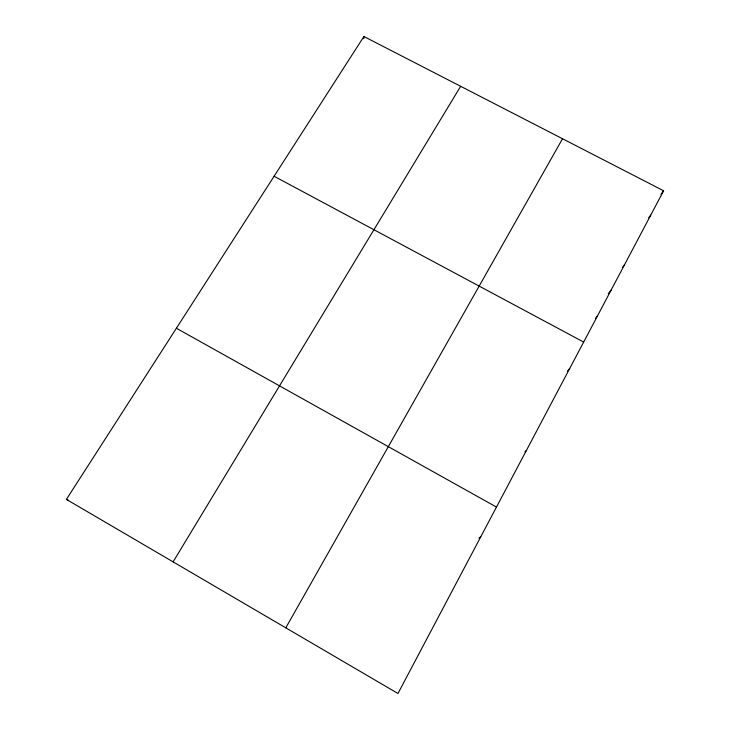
<?xml version="1.0" encoding="UTF-8"?>
<svg xmlns="http://www.w3.org/2000/svg" width="730" height="730" viewBox="0 0 730 730"><rect width="100%" height="100%" fill="white"/><g stroke="black" fill="none" stroke-linecap="round" stroke-linejoin="round"><path stroke-width="1.09" d="M363.841 38.681L363.914 36.5L663.606 190.776L397.969 693.5L66.394 499.402L363.914 36.5M285.804 627.837L562.529 138.746M173.101 561.863L460.657 86.304M660.978 194.308L663.606 190.776M648.705 217.814L650.749 215.113M622.453 267.399L624.488 264.817M608.254 293.679L611.074 290.202M595.452 318.371L597.468 315.953M567.484 371.004L569.665 368.568M524.907 451.824L526.403 450.437M478.88 538.019L480.705 536.933M66.394 499.402L68.31 500.214M274.088 176.258L583.662 342.069M176.395 328.245L496.473 507.076"/></g></svg>
